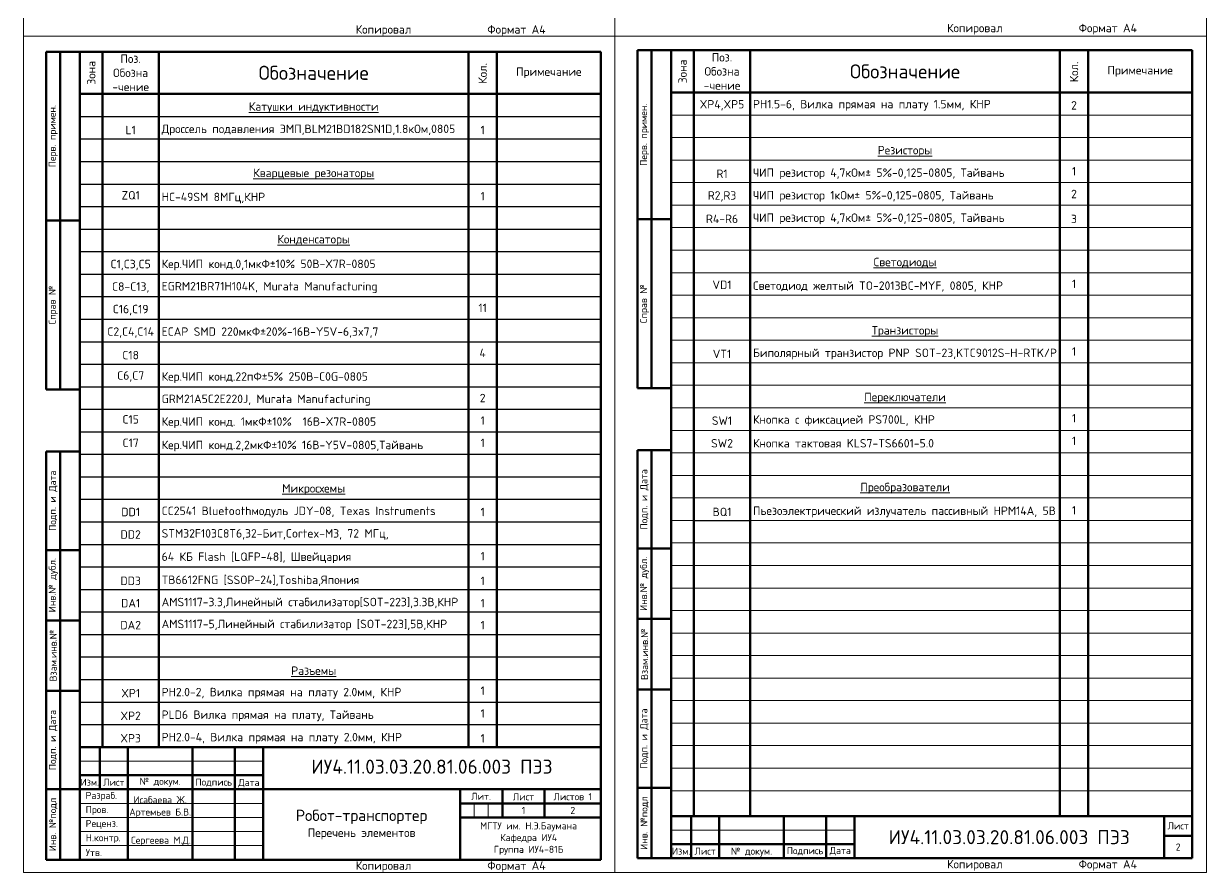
# Model space of a CAD drawing. Header units: millimetres. Extents: x -3633 to 871, y -630 to 261.
# Drawn here: x -3632.6 to -3212.6, y -630.4 to -329 of the extents above; entities that cross this region are included whole.
import ezdxf

# ---------------------------------------------------------------- set-up
doc = ezdxf.new("R2010")
doc.units = ezdxf.units.MM
doc.layers.add('border', color=7, linetype='Continuous', lineweight=70)
doc.layers.add('Text', color=7, linetype='Continuous', lineweight=18)
doc.styles.add('Main', font='isocpeur.ttf', dxfattribs={"height": 3})

msp = doc.modelspace()

# ---------------------------------------------------------------- linework, layer by layer
for q in [(-3394.635, -513.45), (-3374.635, -505.45)]:
    msp.add_line((-3394.635, -505.45), q)
at = {"layer": 'border', "lineweight": 18}
for p, q in [((-3212.635, -333.45), (-3212.635, 260.55)), ((-3632.635, -36.45), (-3632.635, -333.45)), ((-3632.635, -36.45), (-3632.635, -333.45)), ((-3422.635, -36.45), (-3422.635, -333.45)), ((-3422.635, -36.45), (-3422.635, -333.45)), ((-3632.635, -333.45), (-3422.635, -333.45)), ((-3632.635, -333.45), (-3632.635, -630.45)), ((-3422.635, -333.45), (-3632.635, -333.45)), ((-3632.635, -333.45), (-3212.635, -333.45)), ((-3422.635, -333.45), (-3422.635, -630.45)), ((-3422.635, -333.45), (-3212.635, -333.45)), ((-3422.635, -333.45), (-3422.635, -630.45)), ((-3212.635, -333.45), (-3212.635, -630.45)), ((-3402.635, -361.45), (-3217.635, -361.45)), ((-3402.635, -369.45), (-3217.635, -369.45)), ((-3402.635, -377.45), (-3217.635, -377.45)), ((-3402.635, -385.45), (-3217.635, -385.45)), ((-3402.635, -385.45), (-3217.635, -385.45)), ((-3402.635, -393.45), (-3217.635, -393.45)), ((-3402.635, -401.45), (-3217.635, -401.45)), ((-3402.635, -409.45), (-3217.635, -409.45)), ((-3402.635, -409.45), (-3217.635, -409.45)), ((-3402.635, -417.45), (-3217.635, -417.45)), ((-3402.635, -425.45), (-3217.635, -425.45)), ((-3402.635, -433.45), (-3217.635, -433.45)), ((-3402.635, -433.45), (-3217.635, -433.45)), ((-3402.635, -441.45), (-3217.635, -441.45)), ((-3402.635, -449.45), (-3217.635, -449.45)), ((-3402.635, -457.45), (-3217.635, -457.45)), ((-3402.635, -457.45), (-3217.635, -457.45)), ((-3402.635, -465.45), (-3217.635, -465.45)), ((-3402.635, -473.45), (-3217.635, -473.45)), ((-3402.635, -481.45), (-3217.635, -481.45)), ((-3402.635, -481.45), (-3217.635, -481.45)), ((-3402.635, -489.45), (-3217.635, -489.45)), ((-3402.635, -497.45), (-3217.635, -497.45)), ((-3402.635, -505.45), (-3217.635, -505.45)), ((-3402.635, -505.45), (-3217.635, -505.45)), ((-3402.635, -513.45), (-3217.635, -513.45)), ((-3402.635, -521.45), (-3217.635, -521.45)), ((-3402.635, -529.45), (-3217.635, -529.45)), ((-3402.635, -529.45), (-3217.635, -529.45)), ((-3402.635, -537.45), (-3217.635, -537.45)), ((-3402.635, -545.45), (-3217.635, -545.45)), ((-3402.635, -553.45), (-3217.635, -553.45)), ((-3402.635, -553.45), (-3217.635, -553.45)), ((-3402.635, -561.45), (-3217.635, -561.45)), ((-3402.635, -569.45), (-3217.635, -569.45)), ((-3402.635, -577.45), (-3217.635, -577.45)), ((-3402.635, -577.45), (-3217.635, -577.45)), ((-3402.635, -585.45), (-3217.635, -585.45)), ((-3402.635, -585.45), (-3217.635, -585.45)), ((-3612.635, -590.977), (-3557.635, -590.977)), ((-3557.635, -590.977), (-3547.635, -590.977)), ((-3402.635, -593.45), (-3217.635, -593.45)), ((-3402.635, -601.45), (-3217.635, -601.45)), ((-3612.635, -605.95), (-3557.635, -605.95)), ((-3557.635, -605.95), (-3547.635, -605.95)), ((-3472.635, -605.95), (-3472.635, -610.95)), ((-3467.635, -605.95), (-3467.635, -610.95)), ((-3612.635, -610.95), (-3557.635, -610.95)), ((-3557.635, -610.95), (-3547.635, -610.95)), ((-3612.635, -615.95), (-3557.635, -615.95)), ((-3557.635, -615.95), (-3547.635, -615.95)), ((-3337.635, -615.45), (-3402.635, -615.45)), ((-3612.635, -620.95), (-3557.635, -620.95)), ((-3557.635, -620.95), (-3547.635, -620.95)), ((-3422.635, -630.45), (-3632.635, -630.45))]:
    msp.add_line(p, q, dxfattribs=at)
at = {"layer": 'border', "lineweight": 70}
for p, q in [((-3619.635, -338.95), (-3624.635, -338.95)), ((-3619.635, -398.95), (-3619.635, -338.95)), ((-3619.635, -338.95), (-3612.635, -338.95)), ((-3427.635, -338.95), (-3612.635, -338.95)), ((-3612.635, -338.95), (-3612.635, -570.95)), ((-3612.635, -338.95), (-3612.635, -338.95)), ((-3612.635, -338.95), (-3604.635, -338.95)), ((-3612.635, -338.95), (-3604.635, -338.95)), ((-3612.635, -338.95), (-3604.635, -338.95)), ((-3612.635, -338.95), (-3612.635, -353.95)), ((-3604.635, -338.95), (-3604.635, -585.95)), ((-3604.635, -338.95), (-3584.635, -338.95)), ((-3604.635, -338.95), (-3604.635, -353.95)), ((-3584.635, -338.95), (-3584.635, -585.95)), ((-3584.635, -338.95), (-3584.635, -338.95)), ((-3584.635, -338.95), (-3474.635, -338.95)), ((-3474.635, -338.95), (-3474.635, -585.95)), ((-3474.635, -338.95), (-3464.635, -338.95)), ((-3464.635, -338.95), (-3464.635, -585.95)), ((-3427.635, -625.95), (-3427.635, -338.95)), ((-3409.635, -338.45), (-3414.635, -338.45)), ((-3409.635, -398.45), (-3409.635, -338.45)), ((-3409.635, -338.45), (-3402.635, -338.45)), ((-3217.635, -338.45), (-3402.635, -338.45)), ((-3402.635, -338.45), (-3402.635, -570.45)), ((-3402.635, -338.45), (-3402.635, -338.45)), ((-3402.635, -338.45), (-3394.635, -338.45)), ((-3402.635, -338.45), (-3394.635, -338.45)), ((-3402.635, -338.45), (-3394.635, -338.45)), ((-3402.635, -338.45), (-3402.635, -353.45)), ((-3394.635, -338.45), (-3394.635, -585.45)), ((-3394.635, -338.45), (-3374.635, -338.45)), ((-3394.635, -338.45), (-3394.635, -353.45)), ((-3374.635, -338.45), (-3374.635, -585.45)), ((-3374.635, -338.45), (-3374.635, -338.45)), ((-3374.635, -338.45), (-3264.635, -338.45)), ((-3264.635, -338.45), (-3264.635, -585.45)), ((-3264.635, -338.45), (-3254.635, -338.45)), ((-3254.635, -338.45), (-3254.635, -585.45)), ((-3217.635, -625.45), (-3217.635, -338.45)), ((-3612.635, -353.95), (-3427.635, -353.95)), ((-3402.635, -353.45), (-3217.635, -353.45)), ((-3624.635, -398.95), (-3612.635, -398.95)), ((-3619.635, -398.95), (-3619.635, -458.95)), ((-3414.635, -398.45), (-3402.635, -398.45)), ((-3409.635, -398.45), (-3409.635, -458.45)), ((-3619.635, -458.95), (-3624.635, -458.95)), ((-3612.635, -458.95), (-3619.635, -458.95)), ((-3409.635, -458.45), (-3414.635, -458.45)), ((-3402.635, -458.45), (-3409.635, -458.45)), ((-3612.635, -480.95), (-3624.635, -480.95)), ((-3624.635, -480.95), (-3624.635, -625.95)), ((-3619.635, -625.95), (-3619.635, -480.95)), ((-3402.635, -480.45), (-3414.635, -480.45)), ((-3414.635, -480.45), (-3414.635, -625.45)), ((-3409.635, -625.45), (-3409.635, -480.45)), ((-3612.635, -515.95), (-3624.635, -515.95)), ((-3402.635, -515.45), (-3414.635, -515.45)), ((-3612.635, -540.95), (-3624.635, -540.95)), ((-3402.635, -540.45), (-3414.635, -540.45)), ((-3612.635, -570.95), (-3612.635, -625.95)), ((-3402.635, -570.45), (-3402.635, -625.45)), ((-3427.635, -585.95), (-3612.635, -585.977)), ((-3612.635, -585.977), (-3612.635, -590.977)), ((-3605.635, -585.977), (-3605.635, -600.95)), ((-3595.635, -625.95), (-3595.635, -585.95)), ((-3572.635, -625.95), (-3572.635, -585.95)), ((-3557.635, -625.95), (-3557.635, -585.95)), ((-3547.635, -585.95), (-3547.635, -625.95)), ((-3427.635, -585.95), (-3477.635, -585.95)), ((-3427.635, -585.95), (-3427.635, -600.95)), ((-3612.635, -590.95), (-3612.635, -595.95)), ((-3612.635, -595.95), (-3557.635, -595.95)), ((-3612.635, -595.95), (-3612.635, -600.95)), ((-3612.635, -595.95), (-3612.635, -600.95)), ((-3605.635, -595.95), (-3605.635, -600.95)), ((-3595.635, -595.95), (-3595.635, -600.95)), ((-3557.635, -595.95), (-3547.635, -595.95)), ((-3402.635, -600.45), (-3414.635, -600.45)), ((-3612.635, -600.95), (-3624.635, -600.95)), ((-3612.635, -600.95), (-3557.635, -600.95)), ((-3612.635, -600.95), (-3612.635, -605.95)), ((-3557.635, -600.95), (-3547.635, -600.95)), ((-3427.635, -600.95), (-3547.635, -600.95)), ((-3477.635, -600.95), (-3477.635, -625.95)), ((-3447.635, -600.95), (-3462.635, -600.95)), ((-3462.635, -600.95), (-3462.635, -610.95)), ((-3427.635, -600.95), (-3447.635, -600.95)), ((-3447.635, -600.95), (-3447.635, -610.95)), ((-3612.635, -605.95), (-3612.635, -610.95)), ((-3427.635, -605.95), (-3477.635, -605.95)), ((-3427.635, -605.95), (-3427.635, -610.95)), ((-3612.635, -610.95), (-3612.635, -615.95)), ((-3427.635, -610.95), (-3477.635, -610.95)), ((-3612.635, -615.95), (-3612.635, -620.95)), ((-3337.635, -620.45), (-3402.635, -620.45)), ((-3414.635, -625.45), (-3402.635, -625.45)), ((-3624.635, -625.95), (-3612.635, -625.95)), ((-3612.635, -625.95), (-3427.635, -625.95)), ((-3612.635, -625.95), (-3595.635, -625.95)), ((-3595.635, -625.95), (-3572.635, -625.95)), ((-3572.635, -625.95), (-3557.635, -625.95)), ((-3557.635, -625.95), (-3557.635, -625.95))]:
    msp.add_line(p, q, dxfattribs=at)
at = {"layer": 'border'}
for p, q in [((-3624.635, -338.95), (-3624.635, -458.95)), ((-3584.635, -338.95), (-3584.635, -353.95)), ((-3464.635, -338.95), (-3464.635, -353.95)), ((-3464.635, -338.95), (-3427.635, -338.95)), ((-3414.635, -338.45), (-3414.635, -458.45)), ((-3374.635, -338.45), (-3374.635, -353.45)), ((-3254.635, -338.45), (-3254.635, -353.45)), ((-3254.635, -338.45), (-3217.635, -338.45)), ((-3612.635, -353.95), (-3612.635, -361.95)), ((-3402.635, -353.45), (-3402.635, -361.45)), ((-3612.635, -361.95), (-3612.635, -369.95)), ((-3612.635, -369.95), (-3612.635, -361.95)), ((-3402.635, -361.45), (-3402.635, -369.45)), ((-3402.635, -369.45), (-3402.635, -361.45)), ((-3402.635, -369.45), (-3402.635, -377.45)), ((-3612.635, -369.95), (-3612.635, -377.95)), ((-3612.635, -377.95), (-3612.635, -385.95)), ((-3402.635, -377.45), (-3402.635, -385.45)), ((-3402.635, -481.45), (-3402.635, -489.45)), ((-3624.635, -600.95), (-3624.635, -565.95)), ((-3624.635, -565.95), (-3612.635, -565.95)), ((-3414.635, -600.45), (-3414.635, -565.45)), ((-3414.635, -565.45), (-3402.635, -565.45)), ((-3612.635, -575.95), (-3612.635, -575.95)), ((-3402.635, -575.45), (-3402.635, -575.45)), ((-3547.635, -585.95), (-3427.635, -585.95)), ((-3394.635, -585.45), (-3394.635, -610.45)), ((-3374.635, -585.45), (-3374.635, -610.45)), ((-3264.635, -585.45), (-3264.635, -610.45)), ((-3254.635, -585.45), (-3254.635, -610.45)), ((-3612.635, -590.95), (-3612.635, -595.95)), ((-3612.635, -600.95), (-3610.135, -600.95)), ((-3612.635, -600.95), (-3610.335, -600.95)), ((-3612.635, -600.95), (-3610.635, -600.95)), ((-3595.635, -600.95), (-3595.635, -605.95)), ((-3595.635, -600.95), (-3572.635, -600.95)), ((-3547.635, -600.95), (-3477.635, -600.95)), ((-3462.635, -600.95), (-3462.635, -605.95)), ((-3462.635, -605.95), (-3447.635, -605.95)), ((-3447.635, -605.95), (-3447.635, -610.95)), ((-3447.635, -605.95), (-3427.635, -605.95)), ((-3477.635, -610.95), (-3477.635, -625.95)), ((-3337.635, -610.45), (-3402.635, -610.45)), ((-3402.635, -610.45), (-3395.635, -610.45)), ((-3395.635, -610.45), (-3395.635, -625.45)), ((-3395.635, -610.45), (-3385.635, -610.45)), ((-3385.635, -610.45), (-3385.635, -625.45)), ((-3385.635, -610.45), (-3362.635, -610.45)), ((-3362.635, -610.45), (-3362.635, -625.45)), ((-3362.635, -610.45), (-3347.635, -610.45)), ((-3347.635, -610.45), (-3347.635, -625.45)), ((-3227.635, -610.45), (-3337.635, -610.45)), ((-3337.635, -610.45), (-3337.635, -625.45)), ((-3227.635, -625.45), (-3227.635, -610.45)), ((-3227.635, -610.45), (-3217.635, -610.45)), ((-3217.635, -625.45), (-3217.635, -610.45)), ((-3217.635, -625.45), (-3217.635, -610.45)), ((-3217.635, -610.45), (-3217.635, -617.45)), ((-3595.635, -620.95), (-3595.635, -615.95)), ((-3595.635, -620.95), (-3595.635, -625.95)), ((-3402.635, -620.45), (-3395.635, -620.45)), ((-3395.635, -620.45), (-3395.635, -625.45)), ((-3395.635, -620.45), (-3385.635, -620.45)), ((-3385.635, -620.45), (-3362.635, -620.45)), ((-3385.635, -620.45), (-3385.635, -625.45)), ((-3362.635, -620.45), (-3362.635, -625.45)), ((-3362.635, -620.45), (-3347.635, -620.45)), ((-3347.635, -620.45), (-3337.635, -620.45)), ((-3347.635, -620.45), (-3347.635, -625.45)), ((-3217.635, -617.45), (-3227.635, -617.45)), ((-3217.635, -617.45), (-3217.635, -625.45)), ((-3217.635, -625.45), (-3402.635, -625.45)), ((-3277.635, -625.45), (-3287.635, -625.45)), ((-3217.635, -625.45), (-3277.635, -625.45)), ((-3217.635, -625.45), (-3277.635, -625.45)), ((-3217.635, -625.45), (-3227.635, -625.45))]:
    msp.add_line(p, q, dxfattribs=at)
at = {"layer": 'border', "lineweight": 30}
for p, q in [((-3612.635, -361.95), (-3427.635, -361.95)), ((-3612.635, -369.95), (-3427.635, -369.95)), ((-3612.635, -377.95), (-3427.635, -377.95)), ((-3612.635, -385.95), (-3427.635, -385.95)), ((-3612.635, -385.95), (-3427.635, -385.95)), ((-3612.635, -393.95), (-3427.635, -393.95)), ((-3612.635, -401.95), (-3427.635, -401.95)), ((-3612.635, -409.95), (-3427.635, -409.95)), ((-3612.635, -409.95), (-3427.635, -409.95)), ((-3612.635, -417.95), (-3427.635, -417.95)), ((-3612.635, -425.95), (-3427.635, -425.95)), ((-3612.635, -433.95), (-3427.635, -433.95)), ((-3612.635, -433.95), (-3427.635, -433.95)), ((-3612.635, -441.95), (-3427.635, -441.95)), ((-3612.635, -449.95), (-3427.635, -449.95)), ((-3612.635, -457.95), (-3427.635, -457.95)), ((-3612.635, -457.95), (-3427.635, -457.95)), ((-3612.635, -465.95), (-3427.635, -465.95)), ((-3612.635, -473.95), (-3427.635, -473.95)), ((-3612.635, -481.95), (-3427.635, -481.95)), ((-3612.635, -481.95), (-3427.635, -481.95)), ((-3612.635, -489.95), (-3427.635, -489.95)), ((-3612.635, -497.95), (-3427.635, -497.95)), ((-3612.635, -505.95), (-3427.635, -505.95)), ((-3612.635, -505.95), (-3427.635, -505.95)), ((-3612.635, -513.95), (-3427.635, -513.95)), ((-3612.635, -521.95), (-3427.635, -521.95)), ((-3612.635, -529.95), (-3427.635, -529.95)), ((-3612.635, -529.95), (-3427.635, -529.95)), ((-3612.635, -537.95), (-3427.635, -537.95)), ((-3612.635, -545.95), (-3427.635, -545.95)), ((-3612.635, -553.95), (-3427.635, -553.95)), ((-3612.635, -553.95), (-3427.635, -553.95)), ((-3612.635, -561.95), (-3427.635, -561.95)), ((-3612.635, -569.95), (-3427.635, -569.95)), ((-3612.635, -577.95), (-3427.635, -577.95))]:
    msp.add_line(p, q, dxfattribs=at)
at = {"layer": 'border', "lineweight": 40}
for p, q in [((-3427.635, -585.95), (-3427.635, -590.95)), ((-3427.635, -585.95), (-3427.635, -590.95)), ((-3427.635, -625.95), (-3427.635, -625.95))]:
    msp.add_line(p, q, dxfattribs=at)
at = {"layer": 'Text'}
msp.add_line((-3212.635, -630.45), (-3422.635, -630.45), dxfattribs=at)

# ---------------------------------------------------------------- texts
at = {"layer": 'border', "style": 'Main'}
for s, width, gutter_width, heights, insert, char_height, attachment_point in [('\\pxqc;                Копировал ', 70, 15, [0], (-3520.135, -331.45), 3, 5), ('\\pxqc;Формат A4', 50, 15, [0], (-3457.635, -331.45), 3, 5), ('\\pxqc;                Копировал ', 70, 15, [0], (-3310.135, -330.95), 3, 5), ('\\pxqc;Формат A4', 50, 15, [0], (-3247.635, -330.95), 3, 5), ('\\pxqc;Поз.\\PОбозна\\P-чение', 20, 15, [0], (-3594.635, -346.45), 3, 5), ('\\pxqc;Поз.\\PОбозна\\P-чение', 20, 15, [0], (-3384.635, -345.95), 3, 5), ('\\pxqc;{\\H1.66667x;Обозначение} ', 110, 15, [0], (-3529.635, -346.45), 3, 5), ('\\pxqc;{\\H1.66667x;Обозначение} ', 110, 15, [0], (-3319.635, -345.95), 3, 5), ('\\pxqc;Примечание ', 37, 15, [0], (-3236.135, -345.95), 3, 5), ('\\pxqc;Примечание ', 37, 15, [0], (-3446.135, -346.45), 3, 5), ('{\\H1.66667x;ИУ4.11.03.03.20.81.06.003 ПЭ3}', 120, 66.064, [15], (-3487.635, -592.909), 3, 5), ('\\pxqc;Подпись', 5, 12.5, [0], (-3565.135, -598.584), 2.5, 5), ('\\pxqc;Лист', 2.5, 12.5, [0], (-3455.135, -603.624), 2.5, 5), ('\\pxql;Пров.', 7.5, 12.5, [0], (-3610.618, -608.508), 2.5, 4), ('\\pxqc;{\\H1.33333x;Робот-транспортер\\H0.75x;\\P}Перечень элементов', 70, 15, [0], (-3512.635, -613.45), 3, 5), ('\\pxqc;1', 15, 15, [0], (-3455.135, -608.45), 2.5, 5), ('\\pxqc;2', 20, 15, [0], (-3437.635, -608.45), 2.5, 5), ('\\pxql;Реценз.', 2.5, 12.5, [0], (-3610.607, -613.45), 2.5, 4), ('\\pxqc;МГТУ им. Н.Э.Баумана\\P\\pq*;Кафедра ИУ4\\P\\pqc;Группа ИУ4-81Б', 47.99945, 66.064, [14.024], (-3453.295, -618.45), 2.5, 5), ('{\\H1.66667x;ИУ4.11.03.03.20.81.06.003 ПЭ3}', 120, 66.064, [15], (-3282.635, -617.95), 3, 5), ('\\pxqc;Подпись', 5, 12.5, [0], (-3355.135, -622.95), 2.5, 5), ('\\pxqc;2', 10, 15, [0], (-3222.635, -621.45), 2.5, 5), ('\\pxqc;                Копировал ', 70, 15, [0], (-3520.135, -628.45), 3, 5), ('\\pxqc;Формат A4', 50, 15, [0], (-3457.635, -628.45), 3, 5), ('\\pxqc;                Копировал ', 70, 15, [0], (-3310.135, -627.95), 3, 5), ('\\pxqc;Формат A4', 50, 15, [0], (-3247.635, -627.95), 3, 5)]:
    msp.add_mtext_dynamic_manual_height_columns(s, width=width, gutter_width=gutter_width, heights=heights, dxfattribs=dict(at, insert=insert, char_height=char_height, attachment_point=attachment_point))
at = {"layer": 'border', "char_height": 3, "attachment_point": 5, "rotation": 90, "style": 'Main'}
for s, width, insert in [('\\pxqc;Зона', 8, (-3608.635, -346.45)), ('\\pxqc;Кол.', 10, (-3469.635, -346.646)), ('\\pxqc;Зона', 8, (-3398.635, -345.95)), ('\\pxqc;Кол.', 10, (-3259.635, -346.146))]:
    msp.add_mtext_dynamic_manual_height_columns(s, width=width, gutter_width=15, heights=[0], dxfattribs=dict(at, insert=insert))
at = {"layer": 'border', "lineweight": 70, "char_height": 2.5, "attachment_point": 5, "rotation": 90, "style": 'Main'}
for s, width, heights, insert in [('\\pxqc;Перв. примен.', 30.37405, [0], (-3622.135, -368.95)), ('\\pxqc;Перв. примен.', 30.37405, [0], (-3412.135, -368.45)), ('\\pxqc;Справ №', 17.85188, [0], (-3622.135, -428.95)), ('\\pxqc;Справ №', 17.85188, [0], (-3412.135, -428.45)), ('\\pxqc;Подп. и Дата', 27.71565, [0], (-3622.135, -498.45)), ('\\pxqc;Подп. и Дата', 27.71565, [0], (-3412.135, -497.95)), ('Инв.№ дубл.', 25.15279, [0], (-3622.135, -528.45)), ('Инв.№ дубл.', 25.15279, [0], (-3412.135, -527.95)), ('\\pxqc,t4;Взам.инв.№', 27.09632, [0], (-3622.135, -553.45)), ('\\pxqc,t4;Взам.инв.№', 27.09632, [0], (-3412.135, -552.95)), ('\\pxqc;Подп. и Дата', 27.71565, [0], (-3622.135, -583.45)), ('\\pxqc;Подп. и Дата', 27.71565, [0], (-3412.135, -582.95)), ('\\pxqc;Инв. №подл', 24.3376, [10.701], (-3622.135, -613.459)), ('\\pxqc;Инв. №подл', 24.3376, [10.701], (-3412.135, -612.959))]:
    msp.add_mtext_dynamic_manual_height_columns(s, width=width, gutter_width=15, heights=heights, dxfattribs=dict(at, insert=insert))
at = {"layer": 'border', "lineweight": 70, "char_height": 2.5, "attachment_point": 5, "style": 'Main'}
for s, width, heights, insert in [('\\pxqc;Изм.', 7.03358, [0], (-3609.135, -598.45)), ('\\pxqc;Лист', 10, [0], (-3600.635, -598.45)), ('\\pxqc;Лист', 10, [0], (-3222.635, -613.95)), ('\\pxqc;Изм.', 7.03358, [0], (-3399.135, -622.95)), ('\\pxqc;Лист', 9.48596, [0.753], (-3390.635, -622.95))]:
    msp.add_mtext_dynamic_manual_height_columns(s, width=width, gutter_width=15, heights=heights, dxfattribs=dict(at, insert=insert))
at = {"layer": 'border', "char_height": 2.5, "width": 22.84084, "attachment_point": 5, "style": 'Main'}
for insert in [(-3584.135, -598.45), (-3374.135, -623.257)]:
    msp.add_mtext('\\pxqc;№ докум.', dxfattribs=dict(at, insert=insert))
at = {"layer": 'border', "char_height": 2.5, "style": 'Main'}
for s, insert, attachment_point in [('\\pxqc;Дата', (-3552.635, -598.803), 5), ('\\pxql;Разраб.', (-3610.629, -603.474), 4), ('\\pxqc;Лит.', (-3470.19, -603.45), 5), ('\\pxqc;Листов 1 ', (-3437.635, -603.582), 5), ('Н.контр.', (-3610.596, -618.492), 4), ('\\pxqc;Дата', (-3342.635, -622.95), 5), ('Утв.', (-3610.585, -623.446), 4)]:
    msp.add_mtext(s, dxfattribs=dict(at, insert=insert, attachment_point=attachment_point))
at = {"layer": 'Text', "char_height": 3, "style": 'Main'}
for s, width, heights, insert, attachment_point in [('\\pxqc;{\\LКатушки индуктивности}', 51.54053, [4.453], (-3529.629, -358.822), 5), ('XP4,XP5', 20, [0], (-3384.635, -357.97), 5), ('PH1.5-6, Вилка прямая на плату 1.5мм, КНР', 110, [7.477], (-3373.635, -357.97), 4), ('\\pxqc;2', 10, [0], (-3259.635, -358.006), 5), ('L1', 20, [0], (-3594.629, -366.769), 5), ('Дроссель подавления ЭМП,BLM21BD182SN1D,1.8кОм,0805', 110, [7.477], (-3583.629, -366.769), 4), ('\\pxqc;1', 10, [0], (-3469.629, -366.769), 5), ('\\pxqc;{\\LРезисторы}', 3, [0], (-3319.635, -374.317), 5), ('\\pxqc;{\\LКварцевые резонаторы}', 51.54053, [4.453], (-3529.629, -382.415), 5), ('R1', 20, [0], (-3384.635, -382.317), 5), ('ЧИП резистор 4,7кОм%%P 5%-0,125-0805, Тайвань', 110, [7.477], (-3373.635, -382.317), 4), ('\\pxqc;1', 10, [0], (-3259.635, -381.422), 5), ('ZQ1', 20, [0], (-3594.629, -389.95), 5), ('HC-49SM 8МГц,КНР', 110, [7.477], (-3583.629, -390.949), 4), ('\\pxqc;1', 10, [0], (-3469.629, -390.274), 5), ('\\pxqc;R2,R3', 20, [0], (-3384.635, -390.353), 5), ('ЧИП резистор 1кОм%%P 5%-0,125-0805, Тайвань', 110, [7.477], (-3373.635, -390.353), 4), ('\\pxqc;2', 10, [0], (-3259.635, -389.49), 5), ('R4-R6', 20, [0], (-3384.635, -398.317), 5), ('ЧИП резистор 4,7кОм%%P 5%-0,125-0805, Тайвань', 110, [7.477], (-3373.635, -398.317), 4), ('\\pxqc;3', 10, [0], (-3259.635, -398.353), 5), ('\\pxqc;{\\LКонденсаторы }', 3, [0], (-3529.635, -405.95), 5), ('\\pxqc;C1,C3,C5', 20, [0], (-3594.635, -414.719), 5), ('Кер.ЧИП конд.0,1мкФ%%P10% 50В-X7R-0805', 105.98669, [5.533], (-3583.635, -414.719), 4), ('\\pxqc;{\\LСветодиоды }', 3, [0], (-3319.629, -413.894), 5), ('\\pxqc;1', 10, [0], (-3259.635, -421.422), 5), ('\\pxqc;C8-C13,', 20, [0], (-3594.635, -422.719), 5), ('EGRM21BR71H104K, Murata Manufacturing', 110, [7.477], (-3583.635, -422.719), 4), ('\\pxqc;VD1', 20, [0], (-3384.629, -421.766), 5), ('Светодиод желтый TO-2013BC-MYF, 0805, КНР', 110, [7.477], (-3373.629, -422.394), 4), ('\\pxqc;C16,C19', 20, [0], (-3594.635, -430.719), 5), ('\\pxqc;11', 10, [0], (-3469.635, -429.966), 5), ('{\\LТранзисторы}', 3, [0], (-3319.635, -438.317), 5), ('C2,C4,C14', 20, [0], (-3594.635, -438.719), 5), ('ECAP SMD 220мкФ%%P20%-16В-Y5V-6,3x7,7', 110, [7.477], (-3583.635, -438.719), 4), ('\\pxqc;4', 10, [0], (-3469.635, -445.966), 5), ('\\pxqc;VT1', 20, [0], (-3384.635, -446.317), 5), ('Биполярный транзистор PNP SOT-23,KTC9012S-H-RTK/P', 110, [7.477], (-3373.635, -446.317), 4), ('\\pxqc;1', 10, [0], (-3259.635, -445.422), 5), ('\\pxqc;C18', 20, [0], (-3594.635, -446.719), 5), ('\\pxqc;C6,C7', 20, [0], (-3594.635, -454.303), 5), ('Кер.ЧИП конд.22пФ%%P5% 250В-C0G-0805', 105.98669, [5.533], (-3583.635, -454.719), 4), ('GRM21A5C2E220J, Murata Manufacturing', 110, [7.477], (-3583.635, -462.719), 4), ('\\pxqc;2', 10, [0], (-3469.635, -461.966), 5), ('\\pxqc;{\\LПереключатели}', 3, [0], (-3319.635, -462.007), 5), ('\\pxqc;C15', 20, [0], (-3594.635, -469.558), 5), ('Кер.ЧИП конд. 1мкФ%%P10%  16В-X7R-0805', 105.98669, [5.533], (-3583.635, -470.744), 4), ('\\pxqc;1', 10, [0], (-3469.635, -469.966), 5), ('\\pxqc;SW1', 20, [0], (-3384.635, -470.007), 5), ('Кнопка с фиксацией PS700L, КНР', 110, [7.477], (-3373.635, -470.007), 4), ('\\pxqc;1', 10, [0], (-3259.635, -469.112), 5), ('C17', 20, [0], (-3594.635, -477.881), 5), ('Кер.ЧИП конд.2,2мкФ%%P10% 16В-Y5V-0805,Тайвань', 105.98669, [5.533], (-3583.635, -479.042), 4), ('\\pxqc;1', 10, [0], (-3469.635, -477.885), 5), ('SW2', 20, [0], (-3384.635, -478.043), 5), ('Кнопка тактовая KLS7-TS6601-5.0', 110, [7.477], (-3373.635, -478.043), 4), ('\\pxqc;1', 10, [0], (-3259.635, -477.18), 5), ('\\pxqc;{\\LМикросхемы}', 3, [0], (-3529.635, -494.45), 5), ('\\pxqc;{\\LПреобразователи}', 3, [0], (-3319.635, -494.007), 5), ('DD1', 20, [0], (-3594.635, -502.45), 5), ('CC2541 Bluetoothмодуль JDY-08, Texas Instruments ', 110, [7.477], (-3583.635, -502.45), 4), ('\\pxqc;1', 10, [0], (-3469.635, -502.45), 5), ('\\pxqc;BQ1', 20, [0], (-3384.629, -502.415), 5), ('Пьезоэлектрический излучатель пассивный HPM14A, 5В', 110, [7.477], (-3373.629, -502.415), 4), ('\\pxqc;1', 10, [0], (-3259.629, -501.846), 5), ('DD2', 20, [0], (-3594.635, -510.45), 5), ('STM32F103C8T6,32-Бит,Cortex-M3, 72 МГц,', 110, [7.477], (-3583.635, -510.45), 4), ('64 КБ Flash [LQFP-48], Швейцария', 110, [7.477], (-3583.635, -518.721), 4), ('\\pxqc;1', 10, [0], (-3469.635, -518.138), 5), ('TB6612FNG [SSOP-24],Toshiba,Япония ', 110, [7.477], (-3583.635, -526.896), 4), ('DD3', 20, [0], (-3594.635, -526.896), 5), ('\\pxqc;1', 10, [0], (-3469.635, -526.896), 5), ('DA1', 20, [0], (-3594.635, -534.836), 5), ('AMS1117-3.3,Линейный стабилизатор[SOT-223],3.3В,КНР ', 110, [7.477], (-3583.635, -534.836), 4), ('\\pxqc;1', 10, [0], (-3469.635, -534.836), 5), ('DA2', 20, [0], (-3594.635, -542.622), 5), ('AMS1117-5,Линейный стабилизатор [SOT-223],5В,КНР ', 110, [7.477], (-3583.635, -542.622), 4), ('\\pxqc;1', 10, [0], (-3469.635, -542.622), 5), ('\\pxqc;{\\LРазъемы}', 3, [0], (-3529.635, -558.817), 5), ('XP1', 20, [0], (-3594.635, -566.817), 5), ('PH2.0-2, Вилка прямая на плату 2.0мм, КНР', 110, [7.477], (-3583.635, -566.817), 4), ('\\pxqc;1', 10, [0], (-3469.635, -565.922), 5), ('XP2', 20, [0], (-3594.635, -574.853), 5), ('PLD6 Вилка прямая на плату, Тайвань ', 110, [7.477], (-3583.635, -574.853), 4), ('\\pxqc;1', 10, [0], (-3469.635, -573.99), 5), ('XP3', 20, [0], (-3594.635, -582.817), 5), ('PH2.0-4, Вилка прямая на плату 2.0мм, КНР', 110, [7.477], (-3583.635, -582.817), 4), ('\\pxqc;1', 10, [0], (-3469.635, -582.853), 5)]:
    msp.add_mtext_dynamic_manual_height_columns(s, width=width, gutter_width=15, heights=heights, dxfattribs=dict(at, insert=insert, attachment_point=attachment_point))
at = {"layer": 'Text', "char_height": 2.5, "attachment_point": 7, "style": 'Main'}
for s, insert, width in [('\\pxsm1.5,qc;Исабаева Ж.', (-3595.635, -605.95), 22.93053), ('\\pxsm1,qc;Артемьев Б.В.', (-3595.635, -610.95), 23), ('\\pxsm1.5,qc;Сергеева М.Д.', (-3595.635, -620.95), 23.51314)]:
    msp.add_mtext(s, dxfattribs=dict(at, insert=insert, width=width))

doc.saveas('drawing.dxf')
